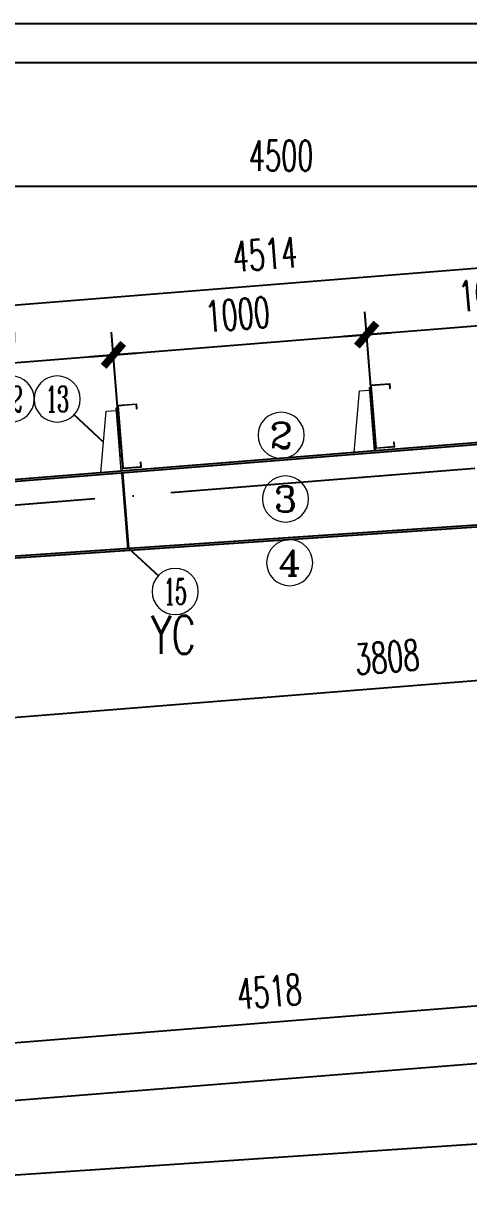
# Model space of a CAD drawing. Header units: inches. Extents: x 129725932 to 129894734, y 55771230 to 55809283.
# Drawn here: x 129821484 to 129823236, y 55804672 to 55809283 of the extents above; entities that cross this region are included whole.
import ezdxf
from ezdxf.enums import TextEntityAlignment as Align

# ---------------------------------------------------------------- set-up
doc = ezdxf.new("R2010")
doc.units = ezdxf.units.IN
doc.header["$MEASUREMENT"] = 0
doc.linetypes.add('ACAD_ISO04W100', pattern=[30, 24, -3, 0, -3])
for name, color, linetype in [('TK', 140, 'Continuous'), ('尺寸标注', 8, 'Continuous'), ('文字', 4, 'Continuous'), ('轴线', 1, 'ACAD_ISO04W100'), ('钢梁', 3, 'Continuous')]:
    doc.layers.add(name, color=color, linetype=linetype)
for name, color, linetype, lineweight in [('灰线', 253, 'Continuous', 5), ('钢架', 7, 'Continuous', 25), ('黄线', 2, 'Continuous', 13)]:
    doc.layers.add(name, color=color, linetype=linetype, lineweight=lineweight)
doc.styles.add('ARIAL', font='swisscl.ttf', dxfattribs={"width": 0.7})
doc.styles.add('COMPLEX', font='COMPLEX')
doc.styles.add('DIM_FONT', font='romans.shx', dxfattribs={"width": 0.618, "bigfont": '1hztxt.shx'})
doc.styles.add('HZXY', font='romand.shx', dxfattribs={"bigfont": 'hzxy.shx'})
doc.dimstyles.new('WGH(1)', dxfattribs={"dimscale": 1.2, "dimtxt": 100, "dimasz": 0.5, "dimexe": 75, "dimexo": 75, "dimgap": 50, "dimtad": 1, "dimdec": 0, "dimzin": 0, "dimdsep": 46, "dimtxsty": 'DIM_FONT', "dimblk1": '_DIMX', "dimblk2": '_DIMX', "dimsah": 1, "dimcen": 0.09, "dimclrd": 3, "dimclre": 3, "dimclrt": 7, "dimadec": 0, "dimazin": 0, "dimtfac": 1, "dimtdec": 0, "dimtix": 1, "dimtmove": 2, "dimatfit": 3, "dimldrblk": '_DIMX', "dimfxl": 0, "dimtolj": 1, "dimtzin": 0, "dimarcsym": 0})

# ---------------------------------------------------------------- blocks, each defined once
blk = doc.blocks.new('TK')
at = {"layer": 'TK', "lineweight": -3}
for p, q in [((6334425.8, 2870306.6), (6350948.5, 2870306.6)), ((6334425.8, 2870306.6), (6350948.5, 2870306.6)), ((6334425.8, 2870306.6), (6350948.5, 2870306.6)), ((6334425.8, 2870306.6), (6350948.5, 2870306.6)), ((6334917, 2870110.2), (6350752, 2870110.2)), ((6334917, 2870110.2), (6350752, 2870110.2))]:
    blk.add_line(p, q, dxfattribs=at)
for tag, height, style, width, p in [('PROJECT-NAME', 98.2, 'HZXY', 0.8, (6344531.8, 2859366.2)), ('ITEM-NAME', 98.2, 'HZXY', 0.8, (6346423, 2859369.9)), ('DISCIPLINE', 58.9, 'HZXY', 1, (6349472.7, 2859435.4)), ('STATUS', 58.9, 'HZXY', 0.8, (6350406.5, 2859350.8)), ('SCALE', 58.9, 'ARIAL', 1, (6349470.2, 2859271.1)), ('版本号', 58.9, 'HZXY', 1, (6342281.9, 2859251.5)), ('REWORK-DATE', 58.9, 'ARIAL', 1, (6342814.4, 2859259)), ('DRAWING-TITLE', 98.2, 'HZXY', 0.8, (6347969.5, 2859229.5)), ('DRAWING-TITLE', 98.2, 'HZXY', 0.8, (6347970.5, 2859098.8)), ('DATE', 58.9, 'ARIAL', 1, (6349468, 2859092.1)), ('版本号', 58.9, 'HZXY', 1, (6342281.9, 2859078.2)), ('REWORK-DATE', 58.9, 'ARIAL', 1, (6342814.4, 2859087.1)), ('DRAWING-TITLE', 98.2, 'HZXY', 0.8, (6347972.1, 2858962.5)), ('PROJECT-NUMBER', 58.9, 'ARIAL', 0.9, (6350395.7, 2859013.3)), ('版本号', 58.9, 'HZXY', 1, (6342281.9, 2858912.2)), ('REWORK-DATE', 58.9, 'ARIAL', 1, (6342814.4, 2858915.2)), ('DRAWING-NUMBER', 58.9, 'ARIAL', 1, (6349470.8, 2858922))]:
    blk.add_attdef(tag, text='', height=height, dxfattribs=dict(at, style=style, width=width)).set_placement(p, align=Align.MIDDLE)
blk = doc.blocks.new('CC250')
at = {"layer": '黄线'}
for p, q in [((128542863.8, 56084278.8), (128542903.6, 56084282.7)), ((128542902.6, 56084292.7), (128542908.6, 56084293.3)), ((128542927.5, 56084043.9), (128542902.6, 56084292.7)), ((128542907.6, 56084303.2), (128542982.2, 56084310.7)), ((128542907.6, 56084303.2), (128542932.4, 56084054.5)), ((128542933.4, 56084044.5), (128542908.6, 56084293.3)), ((128542910, 56084301.3), (128542980.2, 56084308.3)), ((128542910, 56084301.3), (128542934.4, 56084056.9)), ((128542980.2, 56084308.3), (128542982, 56084290.6)), ((128542982, 56084290.6), (128542984.2, 56084290.8)), ((128542982.2, 56084310.7), (128542984.2, 56084290.8)), ((128542847.9, 56084036), (128542863.8, 56084278.8)), ((128542906.6, 56084252.9), (128542914.7, 56084253.7)), ((128542921.5, 56084103.6), (128542929.6, 56084104.4)), ((128542932.4, 56084054.5), (128543007.1, 56084061.9)), ((128542934.4, 56084056.9), (128543004.7, 56084063.9)), ((128543002.9, 56084081.6), (128543005.1, 56084081.8)), ((128543004.7, 56084063.9), (128543002.9, 56084081.6)), ((128543007.1, 56084061.9), (128543005.1, 56084081.8)), ((128542933.4, 56084044.5), (128542847.9, 56084036))]:
    blk.add_line(p, q, dxfattribs=at)
at = {"layer": '黄线', "const_width": 14}
for points in [[(128542906.6, 56084252.9), (128542914.7, 56084253.7)], [(128542921.5, 56084103.6), (128542929.6, 56084104.4)]]:
    blk.add_lwpolyline(points, dxfattribs=at)
blk = doc.blocks.new('轴线标号')
at = {"lineweight": 13}
blk.add_circle((0, 0), 0.5, dxfattribs=at)
at = {"layer": '钢架', "lineweight": 13, "style": 'COMPLEX', "width": 1.041667}
blk.add_attdef('A', text='', height=0.56, dxfattribs=at).set_placement((-0.25, -0.28), (0.25, -0.28), align=Align.FIT)
blk = doc.blocks.new('_DIMX')
blk.add_line((-150, 0), (150, 0))
at = {"const_width": 50}
blk.add_lwpolyline([(-70, -70), (70, 70)], dxfattribs=at)
blk = doc.blocks.new('*D395')
at = {"layer": 'Defpoints', "color": 0}
for p in [(129824713, 55805534.8), (129824731.2, 55805307.5), (129820228, 55804947.3)]:
    blk.add_point(p, dxfattribs=at)
at = {"layer": '尺寸标注', "color": 3, "lineweight": -2}
for p, q in [((129824724.1, 55805397.3), (129824705.9, 55805624.6)), ((129820210.4, 55805174.6), (129824712.4, 55805534.8)), ((129820220.8, 55805037), (129820202.6, 55805264.3))]:
    blk.add_line(p, q, dxfattribs=at)
at = {"layer": '尺寸标注', "color": 3, "lineweight": -2, "xscale": 0.5999999999999995, "yscale": 0.5999999999999995, "zscale": 0.5999999999999995}
for p, rotation in [((129824713, 55805534.8), 4.573921259701174), ((129820209.8, 55805174.6), 184.5739212597012)]:
    blk.add_blockref('_DIMX', p, dxfattribs=dict(at, rotation=rotation))
at = {"layer": '尺寸标注', "color": 7, "insert": (129822451.9, 55805474.3), "char_height": 120, "attachment_point": 5, "rotation": 4.5739, "style": 'DIM_FONT'}
blk.add_mtext('\\A1;4518', dxfattribs=at)
blk = doc.blocks.new('*D415')
at = {"layer": 'Defpoints', "color": 0}
for p in [(129821838.4, 55807979.3), (129821875, 55807522.1), (129820878.2, 55807442.4)]:
    blk.add_point(p, dxfattribs=at)
at = {"layer": '尺寸标注', "color": 3, "lineweight": -2}
for p, q in [((129821867.8, 55807611.8), (129821831.2, 55808069)), ((129820871, 55807532.1), (129820834.4, 55807989.3)), ((129820842.2, 55807899.6), (129821837.8, 55807979.2))]:
    blk.add_line(p, q, dxfattribs=at)
at = {"layer": '尺寸标注', "color": 3, "lineweight": -2, "xscale": 0.5999999999999995, "yscale": 0.5999999999999995, "zscale": 0.5999999999999995}
for p, rotation in [((129821838.4, 55807979.3), 4.57392125981888), ((129820841.6, 55807899.5), 184.5739212598189)]:
    blk.add_blockref('_DIMX', p, dxfattribs=dict(at, rotation=rotation))
at = {"layer": '尺寸标注', "color": 7, "insert": (129821330.4, 55808059), "char_height": 120, "attachment_point": 5, "rotation": 4.5739, "style": 'DIM_FONT'}
blk.add_mtext('\\A1;1000', dxfattribs=at)
blk = doc.blocks.new('*D416')
at = {"layer": 'Defpoints', "color": 0}
for p in [(129822835.2, 55808059), (129822871.8, 55807601.8), (129821875, 55807522.1)]:
    blk.add_point(p, dxfattribs=at)
at = {"layer": '尺寸标注', "color": 3, "lineweight": -2}
for p, q in [((129822864.6, 55807691.5), (129822828, 55808148.7)), ((129821867.8, 55807611.8), (129821831.2, 55808069)), ((129821839, 55807979.3), (129822834.6, 55808059))]:
    blk.add_line(p, q, dxfattribs=at)
at = {"layer": '尺寸标注', "color": 3, "lineweight": -2, "xscale": 0.5999999999999995, "yscale": 0.5999999999999995, "zscale": 0.5999999999999995}
for p, rotation in [((129822835.2, 55808059), 4.57392125981888), ((129821838.4, 55807979.3), 184.5739212598189)]:
    blk.add_blockref('_DIMX', p, dxfattribs=dict(at, rotation=rotation))
at = {"layer": '尺寸标注', "color": 7, "insert": (129822327.2, 55808138.8), "char_height": 120, "attachment_point": 5, "rotation": 4.5739, "style": 'DIM_FONT'}
blk.add_mtext('\\A1;1000', dxfattribs=at)
blk = doc.blocks.new('*D417')
at = {"layer": 'Defpoints', "color": 0}
for p in [(129823832, 55808138.8), (129823868.6, 55807681.6), (129822871.8, 55807601.8)]:
    blk.add_point(p, dxfattribs=at)
at = {"layer": '尺寸标注', "color": 3, "lineweight": -2}
for p, q in [((129823861.4, 55807771.3), (129823824.8, 55808228.5)), ((129822864.6, 55807691.5), (129822828, 55808148.7)), ((129822835.8, 55808059.1), (129823831.4, 55808138.7))]:
    blk.add_line(p, q, dxfattribs=at)
at = {"layer": '尺寸标注', "color": 3, "lineweight": -2, "xscale": 0.5999999999999995, "yscale": 0.5999999999999995, "zscale": 0.5999999999999995}
for p, rotation in [((129823832, 55808138.8), 4.57392125981888), ((129822835.2, 55808059), 184.5739212598189)]:
    blk.add_blockref('_DIMX', p, dxfattribs=dict(at, rotation=rotation))
at = {"layer": '尺寸标注', "color": 7, "insert": (129823324, 55808218.5), "char_height": 120, "attachment_point": 5, "rotation": 4.5739, "style": 'DIM_FONT'}
blk.add_mtext('\\A1;1000', dxfattribs=at)
blk = doc.blocks.new('*D420')
at = {"layer": 'Defpoints', "color": 0}
for p in [(129824693.9, 55808435), (129824748.5, 55807752), (129820248.5, 55807392)]:
    blk.add_point(p, dxfattribs=at)
at = {"layer": '尺寸标注', "color": 3, "lineweight": -2}
for p, q in [((129824741.4, 55807841.7), (129824686.7, 55808524.8)), ((129820194.5, 55808075.1), (129824693.3, 55808435)), ((129820241.4, 55807481.7), (129820186.7, 55808164.8))]:
    blk.add_line(p, q, dxfattribs=at)
at = {"layer": '尺寸标注', "color": 3, "lineweight": -2, "xscale": 0.5999999999999995, "yscale": 0.5999999999999995, "zscale": 0.5999999999999995}
for p, rotation in [((129824693.9, 55808435), 4.573921250678423), ((129820193.9, 55808075), 184.5739212506784)]:
    blk.add_blockref('_DIMX', p, dxfattribs=dict(at, rotation=rotation))
at = {"layer": '尺寸标注', "color": 7, "insert": (129822434.3, 55808374.7), "char_height": 120, "attachment_point": 5, "rotation": 4.5739, "style": 'DIM_FONT'}
blk.add_mtext('\\A1;4514', dxfattribs=at)
blk = doc.blocks.new('*D427')
at = {"layer": 'Defpoints', "color": 0}
for p in [(129824748.5, 55808642.8), (129824748.5, 55807752), (129820248.5, 55807392)]:
    blk.add_point(p, dxfattribs=at)
at = {"layer": '尺寸标注', "color": 3, "lineweight": -2}
for p, q in [((129820248.5, 55807482), (129820248.5, 55808732.8)), ((129824748.5, 55807842), (129824748.5, 55808732.8)), ((129820249.1, 55808642.8), (129824747.9, 55808642.8))]:
    blk.add_line(p, q, dxfattribs=at)
at = {"layer": '尺寸标注', "color": 3, "lineweight": -2, "xscale": 0.5999999999999995, "yscale": 0.5999999999999995, "zscale": 0.5999999999999995, "rotation": 180}
blk.add_blockref('_DIMX', (129820248.5, 55808642.8), dxfattribs=at)
at = {"layer": '尺寸标注', "color": 3, "lineweight": -2, "xscale": 0.5999999999999995, "yscale": 0.5999999999999995, "zscale": 0.5999999999999995}
blk.add_blockref('_DIMX', (129824748.5, 55808642.8), dxfattribs=at)
at = {"layer": '尺寸标注', "color": 7, "insert": (129822498.5, 55808762.8), "char_height": 120, "attachment_point": 5, "style": 'DIM_FONT'}
blk.add_mtext('\\A1;4500', dxfattribs=at)
blk = doc.blocks.new('*D437')
at = {"layer": 'Defpoints', "color": 0}
for p in [(129824756.5, 55807652.3), (129820960.9, 55807348.7), (129824822.9, 55806822.6)]:
    blk.add_point(p, dxfattribs=at)
at = {"layer": '尺寸标注', "color": 3, "lineweight": -2}
for p, q in [((129824763.7, 55807562.6), (129824830.1, 55806732.9)), ((129820968.1, 55807258.9), (129821034.4, 55806429.3)), ((129821027.9, 55806519), (129824822.3, 55806822.6))]:
    blk.add_line(p, q, dxfattribs=at)
at = {"layer": '尺寸标注', "color": 3, "lineweight": -2, "xscale": 0.5999999999999995, "yscale": 0.5999999999999995, "zscale": 0.5999999999999995}
for p, rotation in [((129824822.9, 55806822.6), 4.573829177779543), ((129821027.3, 55806519), 184.5738291777795)]:
    blk.add_blockref('_DIMX', p, dxfattribs=dict(at, rotation=rotation))
at = {"layer": '尺寸标注', "color": 7, "insert": (129822915.5, 55806790.4), "char_height": 120, "attachment_point": 5, "rotation": 4.5738, "style": 'DIM_FONT'}
blk.add_mtext('\\A1;3808', dxfattribs=at)

msp = doc.modelspace()

# ---------------------------------------------------------------- linework, layer by layer
for p, q in [((129821799.6, 55807636.4), (129821683.6, 55807743.6)), ((129821899.3, 55807217.8), (129822015.3, 55807110.6))]:
    msp.add_line(p, q)
at = {"layer": '灰线'}
for p, q in [((129821869.6, 55807513.6), (129821893.3, 55807217.4)), ((129821875.6, 55807514.1), (129821899.3, 55807217.8))]:
    msp.add_line(p, q, dxfattribs=at)
at = {"layer": '轴线', "ltscale": 50}
msp.add_line((129824756.5, 55807652.3), (129820248.5, 55807291.7), dxfattribs=at)
at = {"layer": '钢梁'}
for p, q in [((129824748.5, 55807752), (129820248.5, 55807392)), ((129824731.2, 55807742.6), (129820248.5, 55807384)), ((129824757.9, 55807409.6), (129820523.5, 55807125.5)), ((129824776.4, 55807403.1), (129820523.5, 55807117.4)), ((129824731.2, 55805307.5), (129820228, 55804947.3)), ((129824757.9, 55804974.6), (129820250, 55804672.1))]:
    msp.add_line(p, q, dxfattribs=at)

# ---------------------------------------------------------------- block references
at = {"xscale": 0.7828574404120445, "yscale": 0.7828574366867542, "zscale": 0.7828574420539636}
msp.add_blockref('TK', (124855626.8, 53562242.2), dxfattribs=at)
ref = msp.add_blockref('轴线标号', (129821435.6, 55807805.6), dxfattribs=dict(xscale=-181.6396958827972, yscale=181.6396958827972, zscale=181.6396958822698, rotation=1.872439803207726e-07))
ref.add_attrib('A', '12', dxfattribs={"layer": '钢架', "lineweight": 13, "height": 101.72, "rotation": 360, "style": 'COMPLEX', "width": 0.646552}).set_placement((129821390.2, 55807754.8), (129821481, 55807754.8), align=Align.FIT)
ref = msp.add_blockref('轴线标号', (129821617.2, 55807805.6), dxfattribs=dict(xscale=-181.6396958827972, yscale=181.6396958827972, zscale=181.6396958822698, rotation=1.872439803207726e-07))
ref.add_attrib('A', '13', dxfattribs={"layer": '钢架', "lineweight": 13, "height": 101.72, "rotation": 360, "style": 'COMPLEX', "width": 0.646552}).set_placement((129821571.8, 55807754.8), (129821662.6, 55807754.8), align=Align.FIT)
ref = msp.add_blockref('轴线标号', (129822498.5, 55807662.8), dxfattribs=dict(xscale=-181.6396958827972, yscale=181.6396958827972, zscale=181.6396958822698, rotation=180.0000001783987))
ref.add_attrib('A', '2', dxfattribs={"layer": '钢架', "lineweight": 13, "height": 101.7, "rotation": 360, "style": 'COMPLEX', "width": 1.339286}).set_placement((129822453.1, 55807611.9), (129822543.9, 55807611.9), align=Align.FIT)
ref = msp.add_blockref('轴线标号', (129822515.4, 55807412.3), dxfattribs=dict(xscale=-181.6396958827972, yscale=181.6396958827972, zscale=181.6396958822698, rotation=180.0000001783987))
ref.add_attrib('A', '3', dxfattribs={"layer": '钢架', "lineweight": 13, "height": 101.7, "rotation": 360, "style": 'COMPLEX', "width": 1.339286}).set_placement((129822470, 55807361.4), (129822560.8, 55807361.4), align=Align.FIT)
ref = msp.add_blockref('轴线标号', (129822532.2, 55807161.7), dxfattribs=dict(xscale=-181.6396958827972, yscale=181.6396958827972, zscale=181.6396958822698, rotation=180.0000001783987))
ref.add_attrib('A', '4', dxfattribs={"layer": '钢架', "lineweight": 13, "height": 101.7, "rotation": 360, "style": 'COMPLEX', "width": 1.171875}).set_placement((129822486.8, 55807110.9), (129822577.6, 55807110.9), align=Align.FIT)
ref = msp.add_blockref('轴线标号', (129822081.7, 55807048.6), dxfattribs=dict(xscale=-181.6396958827972, yscale=181.6396958827972, zscale=181.6396958822698, rotation=180.000000187244))
ref.add_attrib('A', '15', dxfattribs={"layer": '钢架', "lineweight": 13, "height": 101.72, "rotation": 360, "style": 'COMPLEX', "width": 0.646552}).set_placement((129822036.3, 55806997.7), (129822127.1, 55806997.7), align=Align.FIT)
at = {"layer": '黄线', "rotation": 358.8633281219731}
for p in [(192673.3, 2284546.7), (191676.5, 2284466.9)]:
    msp.add_blockref('CC250', p, dxfattribs=at)

# ---------------------------------------------------------------- texts
at = {"layer": '文字', "lineweight": -3, "ltscale": 1.5, "style": 'DIM_FONT', "width": 0.7}
msp.add_text('YC', height=150, rotation=360, dxfattribs=at).set_placement((129821986.3, 55806802.9))

# ---------------------------------------------------------------- dimensions: what is measured, and where the dimension line sits
at = {"layer": '尺寸标注'}
dim = msp.add_linear_dim(base=(129824748.5, 55808642.8), p1=(129820248.5, 55807392), p2=(129824748.5, 55807752), dimstyle='WGH(1)', override={"dimfxl": 250}, dxfattribs=at)
dim.commit()
dim.dimension.update_dxf_attribs({"geometry": '*D427', "text_midpoint": (129822498.5, 55808762.8)})
for p1, p2, distance, picture, middle in [((129820248.5, 55807392), (129824748.5, 55807752), 685.2, '*D420', (129822434.3, 55808374.7)), ((129820228, 55804947.3), (129824731.2, 55805307.5), 228, '*D395', (129822451.9, 55805474.3))]:
    dim = msp.add_aligned_dim(p1=p1, p2=p2, distance=distance, dimstyle='WGH(1)', override={"dimfxl": 250}, dxfattribs=at)
    dim.commit()
    dim.dimension.update_dxf_attribs({"geometry": picture, "text_midpoint": middle})
for base, p1, p2, angle, picture, middle in [((129823832, 55808138.8), (129822871.8, 55807601.8), (129823868.6, 55807681.6), 184.5739, '*D417', (129823324, 55808218.5)), ((129822835.2, 55808059), (129821875, 55807522.1), (129822871.8, 55807601.8), 184.5739, '*D416', (129822327.2, 55808138.8)), ((129821838.4, 55807979.3), (129820878.2, 55807442.4), (129821875, 55807522.1), 184.5739, '*D415', (129821330.4, 55808059)), ((129824822.9, 55806822.6), (129820960.9, 55807348.7), (129824756.5, 55807652.3), 184.5738, '*D437', (129822915.5, 55806790.4))]:
    dim = msp.add_linear_dim(base=base, p1=p1, p2=p2, angle=angle, dimstyle='WGH(1)', override={"dimfxl": 250}, dxfattribs=at)
    dim.commit()
    dim.dimension.update_dxf_attribs({"geometry": picture, "text_midpoint": middle})

doc.saveas('drawing.dxf')
